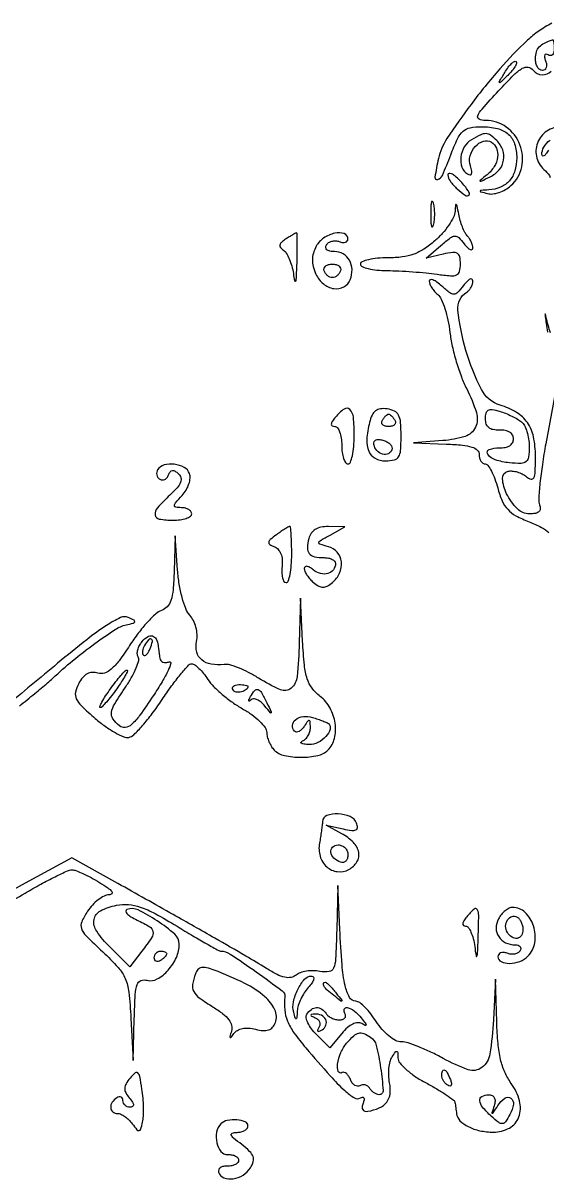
# Model space of a CAD drawing. Extents: x 21 to 741, y 101 to 447.
# Drawn here: x 490 to 573.8, y 220.5 to 405.6 of the extents above; entities that cross this region are included whole.
import ezdxf

# ---------------------------------------------------------------- set-up
doc = ezdxf.new("R2010")
doc.units = 0

msp = doc.modelspace()

# ---------------------------------------------------------------- linework, layer by layer
for points in [[(574.633966, 405.582496, 0.029531), (572.519844, 404.293223, 0.035534), (570.706748, 402.833914, 0.026771), (566.287816, 398.263283, 0.017682), (561.694655, 392.579078, 0.015276), (557.827536, 387.089732, 0.092001), (556.475796, 383.8898, 0.015222), (555.91698, 380.916261, 0.551891), (556.352167, 380.536469, 0.221815), (557.113216, 381.214287, 0.010452), (558.438336, 384.477706, -0.017315), (559.531694, 387.06782, -0.099298), (560.407817, 388.264392, -0.139496), (561.533246, 388.827095, -0.046643), (563.382708, 389, -0.058228), (565.915907, 388.703991, -0.124303), (567.652042, 387.800171, -0.135858), (568.657013, 386.243983, -0.075982), (569, 384, -0.071455), (568.703103, 381.933097, -0.108056), (567.833941, 380.344416, -0.114044), (566.421748, 379.319513, -0.086255), (564.55, 378.883999, 0.002912), (563.303111, 378.806155, 0.291911), (563.168393, 378.706642, 0.443328), (563.228019, 378.588688, 0.003797), (564.324404, 378.296346, 0.094577), (565.16329, 378.242254, 0.050688), (566.178533, 378.475142, 0.047953), (567.202574, 378.935663, 0.054333), (568.074404, 379.567335, 0.157356), (569.806511, 382.571033, 0.14622), (569.523922, 386.120166, 0.145919), (567.339066, 388.937483, 0.156606), (564.029928, 390, -0.097317), (562.974385, 390.207408, -0.421338), (562.759035, 390.738508, -0.078902), (563.458527, 391.830327, -0.004658), (566.108669, 394.752726, -0.00903), (568.54428, 397.29509, -0.063244), (569.895779, 398.349331, -0.178462), (570.835589, 398.523198, -0.186746), (571.641787, 398.040473, 0.219033), (573.046925, 397.313412, 0.214959), (574.528687, 397.9005, 0.13041)], [(576.2, 389, 0.147081), (573.815588, 388.283085, 0.159991), (572.316929, 386.388977, 0.160989), (572.237963, 383.984667, 0.149004), (573.598364, 381.918365, -0.118419), (574.37874, 380.875326, -0.071262)], [(574.080099, 385.25, -0.02502), (573.684573, 384.642917, -0.089031), (573.351299, 384.3225, -0.323085), (573.141755, 384.330227, -0.223616), (573.030409, 384.55, -0.146557), (573.346462, 385.728159, -0.079618), (574.334384, 386.872822, -0.075171)], [(575.189321, 346.625828), (573.650984, 338.247925, 0.008698), (573.101964, 334.934434, 0.011624), (572.726291, 331.909496, 0.008938), (572.518106, 329.389812, 0.108161), (572.663312, 328.435011, -0.103846), (572.764603, 327.805185, -0.201055), (572.549136, 327.35258, -0.139575), (571.991953, 327.081843, -0.043765), (571.058715, 327, -0.199942), (569.113965, 327.810059, -0.079031), (567.38873, 330.20784, -0.101559), (566.731165, 332.644876, -0.367845), (567.622578, 333.832576, -0.081563), (568.292699, 333.872306, -0.046604), (569.089751, 333.713483, -0.045004), (569.883587, 333.396622, -0.055808), (570.548039, 332.960131, 0.106064), (571.287347, 332.573935, 0.371306), (571.736181, 332.78579, 0.09634), (571.957168, 333.744066, 0.00864), (572, 336.222568, 0.050875), (571.682208, 339.337778, 0.100536), (570.709701, 341.614311, 0.10643), (568.970719, 343.249393, 0.061891), (566.342207, 344.419842, -0.204218), (563.375066, 346.90993, -0.045631), (560.877924, 353.189334, -0.045443), (559.595125, 359.634131, -0.288333), (561, 362.5, 0.076707), (561.380214, 362.824622, 0.05495), (561.696908, 363.286338, 0.054799), (561.906278, 363.807619, 0.074923), (561.968197, 364.309017, 0.252052), (561.817813, 364.571354, 0.258734), (561.519124, 364.586331, 0.087986), (561.045778, 364.239913, 0.028946), (560.4841, 363.58062, -0.022821), (559.535131, 362.438695, -0.203855), (558.954789, 362.172827, -0.176211), (558.313052, 362.386527, -0.01632), (557.015904, 363.485607, 0.026703), (556.241053, 364.114986, 0.063712), (555.592172, 364.470758, 0.149581), (555.180483, 364.502651, 0.35125), (555, 364.277432, 0.099572), (555.095749, 363.801396, 0.041257), (555.399972, 363.216251, 0.038701), (555.840615, 362.623533, 0.040379), (556.361608, 362.114855, -0.116171), (556.925326, 361.368321, -0.026165), (557.494552, 359.870338, -0.025767), (557.983088, 358.028716, -0.022478), (558.306393, 356.060803, 0.026177), (558.682058, 353.875317, 0.016537), (559.336474, 351.371419, 0.016601), (560.145176, 348.946609, 0.029167), (560.994122, 347.011521, -0.041587), (562.546556, 343.219921, -0.185923), (562.400044, 340.865839, -0.213159), (560.750049, 339.415882, -0.055515), (557.199346, 338.732971), (552.5, 338.360496), (557.75, 338.180248, -0.013881), (560.305336, 338.021409, -0.055032), (561.844959, 337.709644, -0.110888), (562.690066, 337.213778, -0.207739), (563, 336.5, 0.062237), (563.071669, 335.926451, 0.080517), (563.282428, 335.440625, 0.097969), (563.594776, 335.115473, 0.153736), (563.961456, 335, -0.244392), (564.396068, 334.774075, -0.0333), (564.9448, 333.869856, -0.03212), (565.492065, 332.626563, -0.021854), (565.958882, 331.152701, 0.035865), (566.676342, 329.089979, 0.085847), (567.558112, 327.737358, 0.081745), (568.871324, 326.720928, 0.030326), (570.997426, 325.733146, -0.024274), (572.967593, 324.846624, -0.075012), (574.151374, 323.999522, -0.108546)], [(574.389476, 355.979263, -0.01913), (573.716832, 358.5, 0.014675), (573.578391, 359.037997, 0.870395), (573.531483, 359.03125, 0.033458), (573.563577, 358.582331, 0.003227), (573.721311, 357.5, -0.010474), (573.902682, 356.115135, -0.005802)], [(489.419436, 296.228489, 0.001916), (491.887543, 298.25107, 0.001515), (493.945923, 299.961629, 0.015457), (494.774804, 300.69941, -0.017473), (497.942083, 303.495783, -0.014732), (501.47865, 306.234186, -0.012318), (504.750174, 308.495408, -0.089649), (506.5, 309.237968, 0.010034), (507.649967, 309.52253, 0.262538), (507.869251, 309.737788, 0.35948), (507.764215, 309.980106, 0.01467), (506.84066, 310.417441, 0.21843), (505.601918, 310.396145, 0.032088), (503.357123, 309.136232, 0.023326), (500.187332, 306.862535, 0.006853), (495.540156, 303.084569, -0.002165), (487.08908, 296.081568, -0.011518)], [(486.677551, 264.050962, -0.010034), (490.338345, 266.292224, -0.007252), (492.849124, 267.712497, -0.009969), (495.148938, 268.910841, -0.007016), (497.094325, 269.841914, -0.108512), (497.814176, 270, -0.090882), (498.446867, 269.884042, -0.0156), (499.579312, 269.413598, -0.016546), (500.888887, 268.768002, -0.014105), (502.22583, 268.003738, -0.014455), (503.579517, 267.123738, -0.076905), (504.218083, 266.518212, -0.378658), (504.19579, 266.178373, -0.197296), (503.773053, 266.003738, 0.116094), (502.988733, 265.817349, 0.046748), (502.048601, 265.230682, 0.042975), (501.112865, 264.381024, 0.041934), (500.327652, 263.377308, 0.039454), (499.39014, 261.665976, 0.197652), (499.355849, 260.595822, 0.107736), (500.092859, 259.453261, 0.008156), (502.758758, 256.883948, -0.020338), (505.230915, 254.38239, -0.084779), (506.369801, 252.60425, -0.074029), (506.930411, 250.433387, -0.013296), (507.258298, 246.25664), (507.608279, 239.5), (507.80414, 246.15638, -0.006547), (507.97039, 250.064952, -0.067523), (508.275265, 251.646417, -0.226104), (508.879959, 252.270006, -0.154161), (509.883029, 252.320338, 0.196378), (511.49092, 252.53389, 0.082262), (513.215269, 253.939801, 0.074986), (514.543454, 255.998644, 0.106207), (515, 258.12373, 0.21639), (514.284671, 259.699203, 0.033353), (511.484763, 261.835212, 0.033709), (508.416718, 263.582195, 0.202761), (506.623224, 263.672186, 0.344581), (506.453578, 263.399877, 0.165589), (506.637759, 263.003234, 0.065873), (507.270217, 262.495633, 0.026421), (508.25, 261.970597, -0.023051), (510.269101, 260.906063, -0.225239), (510.796454, 260.129288, -0.189493), (510.575602, 259.147214, -0.015879), (509.018229, 257), (507.08093, 254.5), (503.89915, 257.660546, -0.046), (501.798833, 260.170335, -0.192874), (501.370574, 262.051816, -0.239388), (502.378123, 263.441864, -0.069178), (504.958606, 264.341721, -0.068563), (506.859176, 264.456816, -0.06439), (508.763376, 264.060832, -0.041661), (511.122827, 263.015906, -0.011438), (514.646758, 260.983911, 0.002421), (517.187965, 259.45687, 0.003788), (519.390538, 258.170274, 0.0011), (521.312725, 257.072526, 0.129896), (521.587181, 257, -0.147109), (523.161569, 256.52654, -0.008689), (527.317493, 253.6734, -0.006247), (531.488402, 250.622766, -0.268033), (531.902668, 249.651211, 0.053133), (531.872667, 247.587424, 0.074736), (532.311134, 245.802081, 0.058507), (533.352815, 243.926191, 0.020779), (535.25, 241.508447, 0.004961), (539.168533, 237.011835, 0.025654), (541.482881, 234.663124, 0.047651), (543.029057, 233.49686, 0.283386), (543.996928, 233.498101, -0.112353), (544.326456, 233.610902, -0.318136), (544.527284, 233.498571, -0.163435), (544.567857, 233.164305, -0.04082), (544.411152, 232.629063, 0.066638), (544.272281, 232.044729, 0.161131), (544.367671, 231.616682, 0.195833), (544.679519, 231.381946, 0.102545), (545.172607, 231.355245, 0.064477), (547.012887, 231.882543, 0.128076), (548.200681, 232.809345, 0.136236), (548.741858, 234.153992, 0.07746), (548.666325, 235.918375, -0.03844), (548.529296, 237.04952, -0.034123), (548.558354, 238.234961, -0.035732), (548.734921, 239.300856, -0.082297), (549.050268, 240.047095, -0.010621), (549.581891, 240.849242, -0.290782), (549.805125, 240.94318, -0.348603), (549.95312, 240.778569, -0.012983), (549.984687, 239.888962, 0.175525), (550.273232, 239.115383, 0.035397), (551.317377, 238.049913, 0.033425), (552.775956, 236.922762, 0.025842), (554.5, 235.890679, -0.011078), (556.233163, 234.92144, -0.016058), (557.714844, 233.98387, -0.011637), (558.881889, 233.151489, -0.193147), (559.125, 232.751717, -0.004454), (559.181754, 232.390559, -0.002014), (559.25, 231.916353, -0.001994), (559.318013, 231.415307, -0.002727), (559.375, 230.963525, 0.169311), (559.922961, 229.844806, 0.079226), (561.250881, 228.893241, 0.06466), (563.122378, 228.242767, 0.050002), (565.271439, 228.015313, 0.128638), (567.821461, 228.667378, 0.180507), (569.334143, 230.436513, 0.153883), (569.449605, 233.007763, 0.08981), (568.124453, 235.825222, -0.050601), (567.099461, 237.625159, -0.046291), (566.419947, 239.648322, -0.035784), (566.009282, 242.193425, -0.015076), (565.80732, 245.65437), (565.614641, 252.5), (565.27187, 246, -0.025157), (564.706689, 240.5316, -0.192989), (563.417834, 238.354801, -0.253596), (561.224245, 238.004838, -0.042812), (557.217191, 239.813956, 0.015864), (555.280955, 240.8169, 0.017021), (553.329378, 241.670153, 0.016802), (551.610724, 242.286875, 0.07329), (550.547373, 242.463511, -0.117018), (549.62422, 242.70048, -0.048841), (548.543688, 243.411273, -0.043761), (547.462721, 244.453016, -0.038396), (546.52642, 245.71148, 0.024868), (545.660313, 246.943793, 0.031055), (544.73367, 247.990903, 0.032292), (543.872348, 248.745889, 0.157242), (543.269052, 248.96148, -0.266604), (542.244055, 249.59326, -0.069681), (541.540012, 251.473982, -0.035641), (541.043982, 254.805399, -0.00813), (540.700193, 260.5), (540.391721, 267.5), (540.19586, 260.388672, -0.004841), (540.022557, 255.734241, -0.085185), (539.699097, 254.266118, -0.27156), (538.970379, 253.707937, -0.078209), (537.494254, 253.756348, 0.045466), (536.439622, 253.860049, 0.040775), (535.34351, 253.778392, 0.04309), (534.367855, 253.537571, 0.091404), (533.691281, 253.158749, -0.128761), (532.884231, 252.78214, -0.100351), (531.912836, 252.801115, -0.063131), (530.659315, 253.252527, -0.020718), (528.947027, 254.217478, 0.006557), (525.643006, 256.204749, 0.002106), (520.688629, 259.068969, 0.001653), (514.052819, 262.838979, 0.000707), (505.157169, 267.837484), (497.814337, 271.949807), (490.350777, 267.853567), (482.887216, 263.757327)]]:
    msp.add_lwpolyline(points, format="xyb")
for points in [[(575, 401.440983, -0.065202), (574.927672, 400.888701, -0.137318), (574.709615, 400.519395, -0.191334), (574.386678, 400.388008, -0.1414), (574.011454, 400.492921, 0.1144), (573.674071, 400.606889, 0.32948), (573.474315, 400.487528, 0.155351), (573.443138, 400.131719, 0.036408), (573.618443, 399.551938, -0.062551), (573.764706, 398.958032, -0.10915), (573.713861, 398.455882, -0.151163), (573.479041, 398.125847, -0.164546), (573.106989, 398, -0.168963), (572.684657, 398.146911, -0.094659), (572.325178, 398.563021, -0.075326), (572.082095, 399.183503, -0.055812), (572, 399.916667, -0.072197), (572.153889, 400.976871, -0.113719), (572.604706, 401.773907, -0.093698), (573.431741, 402.393182, -0.037517), (574.75, 402.921053, -0.422875), (574.847711, 402.868399, -0.027273), (574.926563, 402.518848, -0.026732), (574.982098, 402.033294, -0.015109)], [(567.578723, 397.22619, -0.001428), (566.349181, 396.05524, -0.406252), (566.219485, 396.057007, -0.342804), (566.201648, 396.199081, -0.001303), (567.100391, 397.704522, -0.024195), (567.642413, 398.515455, -0.042367), (568.175905, 399.120955, -0.056956), (568.628468, 399.465039, -0.342991), (568.902621, 399.430712, -0.289503), (568.969679, 399.133352, -0.049795), (568.711038, 398.585822, -0.040938), (568.234722, 397.922345, -0.025624)], [(561.75, 386.919901, 0.128479), (560.609072, 385.784499, 0.10428), (560.057119, 384.143467, 0.112978), (560.233176, 382.525008, 0.172652), (561.107134, 381.433788, 0.103836), (561.538459, 381.277981, 0.353315), (561.77723, 381.420957, 0.141345), (561.810021, 381.880869, 0.024425), (561.584556, 382.733588, -0.143552), (561.549066, 384.333754, -0.116424), (562.367486, 385.850605, -0.136245), (563.666953, 386.689737, -0.217363), (564.956195, 386.527073, -0.164765), (565.772109, 385.539749, -0.125262), (565.933999, 384.135827, -0.103823), (565.391102, 382.607513, -0.08583), (564.25, 381.305076, 0.001894), (563.140409, 380.400658, 0.50717), (563.146316, 380.294545, 0.261268), (563.304085, 380.284221, 0.001372), (564.75, 380.980018, 0.105164), (566.18868, 382.098453, 0.131229), (566.906158, 383.624608, 0.132917), (566.762909, 385.290221, 0.109262), (565.8, 386.8, 0.037588), (564.822694, 387.640462, 0.152548), (564.0896, 387.893497, 0.120271), (563.243755, 387.713393, 0.019559)], [(558, 381.29741, 0.164586), (558.333262, 380.31241, 0.041039), (559.488599, 379.033107, 0.040756), (560.753802, 378.025021, 0.375949), (561.395154, 378.107499, 0.306781), (561.42849, 378.365773, 0.028705), (561.090495, 378.950162, 0.029071), (560.563007, 379.658803, 0.018294), (559.870988, 380.424965, 0.025813), (559.15142, 381.092634, 0.065107), (558.549603, 381.475294, 0.167633), (558.172637, 381.514698, 0.348897)], [(559.136182, 375.472684, -0.099762), (558.873218, 374.507291, -0.033429), (558.128548, 373.241104, -0.031717), (557.094648, 371.914113, -0.031326), (555.897172, 370.722684, -0.035142), (554.162805, 369.404267, -0.057938), (552.518043, 368.581208, -0.056183), (550.692262, 368.142174, -0.030944), (548.397172, 368, 0.021441), (546.711861, 367.927698, 0.03448), (545.291669, 367.70625, 0.038259), (544.26396, 367.388233, 0.307753), (544, 367, 0.301591), (544.258895, 366.609825, 0.039931), (545.248438, 366.282656, 0.035483), (546.621174, 366.049054, 0.022187), (548.25, 365.962232, -0.009704), (550.149944, 365.908462, -0.006217), (552.353125, 365.775813, -0.006247), (554.508579, 365.592018, -0.011614), (556.25, 365.380651, 0.014412), (558.430102, 365.128409, 0.12566), (559.383995, 365.285915, 0.231834), (559.853541, 365.841657, 0.061554), (560, 367.026827, 0.047833), (559.889452, 368.17973, 0.218864), (559.507268, 368.712676, 0.162235), (558.765507, 368.86001, 0.024361), (557.25, 368.593138), (554.5, 367.96946), (556.878982, 369.999466, -0.013977), (558.377239, 371.207238, -0.145842), (559.108263, 371.48312, -0.216031), (559.730255, 371.253039, -0.035469), (560.597179, 370.264736, 0.027916), (561.115177, 369.655919, 0.082549), (561.552341, 369.326829, 0.244748), (561.827958, 369.326692, 0.271639), (561.968197, 369.55, 0.072196), (561.914328, 370.021053, 0.039514), (561.721781, 370.570625, 0.038401), (561.432665, 371.109097, 0.049365), (561.084676, 371.55, -0.072826), (560.701809, 372.084696, -0.024896), (560.306483, 372.955312, -0.024138), (559.959884, 373.973213, -0.025609), (559.720858, 375, 0.003673), (559.474861, 376.315561, 0.176478), (559.338426, 376.542365, 0.597272), (559.220067, 376.492749, 0.007489)], [(555.232003, 375, 0.011065), (555.259713, 373.748017, 0.052887), (555.366341, 373.042188, 0.542911), (555.521012, 372.99086, 0.161593), (555.689326, 373.25, 0.039571), (555.831531, 374.047266, 0.024357), (555.877971, 375, 0.024357), (555.831531, 375.952734, 0.039571), (555.689326, 376.75, 0.161593), (555.521012, 377.00914, 0.542911), (555.366341, 376.957812, 0.052887), (555.259713, 376.251983, 0.011065)], [(532, 370.984687, 0.039117), (531.349475, 370.480752, 0.161426), (531.108245, 370.052926, 0.222531), (531.208155, 369.652648, 0.078222), (531.659767, 369.24675, -0.113101), (532.136258, 368.754901, -0.035258), (532.608221, 367.834472, -0.033213), (533.005899, 366.699132, -0.03116), (533.259935, 365.49675, 0.016215), (533.476531, 364.295152, 0.76261), (533.633338, 364.286207, 0.069858), (533.762158, 364.973642, 0.003555), (533.850168, 367.25, 0.00492), (533.889663, 369.070331, 0.008252), (533.882549, 370.600189, 0.002728), (533.848079, 371.895351, 0.422766), (533.75, 371.984687, 0.108989), (533.59093, 371.939239, 0.005933), (533.132812, 371.684621, 0.009003), (532.592816, 371.363018, 0.006436)], [(536.932303, 369.873507, 0.04872), (536.46478, 368.749051, 0.071141), (536.299822, 367.690746, 0.068514), (536.436096, 366.599458, 0.041644), (536.87568, 365.373507, 0.114181), (538.059848, 363.831565, 0.133437), (539.73805, 363.075661, 0.1624), (541.33245, 363.339657, 0.181533), (542.361626, 364.5, 0.097344), (542.646334, 366.135713, 0.123125), (542.243012, 367.611593, 0.13564), (541.235245, 368.627425, 0.130674), (539.833994, 369, -0.049646), (539.102696, 369.072791, -0.123746), (538.621122, 369.302254, -0.203481), (538.44062, 369.650311, -0.158946), (538.542134, 370.068174, -0.109884), (538.900093, 370.435515, -0.081902), (539.419289, 370.66489, -0.076891), (540.017004, 370.72431, -0.078162), (540.601151, 370.599558, 0.060487), (541.136572, 370.465361, 0.106442), (541.589088, 370.504982, 0.150241), (541.886291, 370.707295, 0.170338), (542, 371.031385, 0.325913), (541.384397, 371.875496, 0.134602), (539.890059, 371.939747, 0.091547), (538.108192, 371.171193, 0.123016)], [(540.808333, 365.925, -0.073624), (540.600259, 365.514089, -0.066918), (540.276198, 365.165781, -0.070382), (539.889952, 364.930417, -0.102038), (539.5, 364.85, -0.102038), (539.110048, 364.930417, -0.070382), (538.723802, 365.165781, -0.066918), (538.399741, 365.514089, -0.073624), (538.191667, 365.925, -0.159683), (538.189601, 366.333474, -0.143818), (538.428177, 366.684219, -0.107546), (538.888977, 366.920344, -0.064908), (539.5, 367, -0.064908), (540.111023, 366.920344, -0.107546), (540.571823, 366.684219, -0.143818), (540.810399, 366.333474, -0.159683)], [(540, 342.5, 0.024942), (539.48229, 341.808783, 0.128583), (539.325424, 341.361364, 0.300026), (539.467821, 341.101643, 0.122183), (539.877555, 341, -0.237042), (540.307871, 340.783849, -0.070564), (540.670282, 340.11875, -0.053973), (540.918088, 339.148997, -0.0356), (541, 338, 0.031626), (541.072766, 336.850749, 0.048861), (541.29375, 335.88125, 0.06271), (541.615738, 335.209557, 0.254951), (542, 335, 0.31052), (542.388512, 335.267028, 0.036969), (542.70625, 336.321875, 0.033738), (542.927717, 337.775243, 0.020945), (543, 339.5, 0.021992), (542.868611, 342.485709, 0.176149), (542.2957, 343.713218, 0.367839), (541.378126, 343.787189, 0.063475)], [(545.446789, 341.644014, 0.042736), (545.007453, 338.92999, 0.118249), (545.314325, 337.032561, 0.174401), (546.337881, 335.914001, 0.121693), (548.013695, 335.5, 0.055264), (549.391694, 335.652774, 0.201105), (550.094606, 336.152203, 0.123488), (550.42503, 337.182295, 0.016169), (550.5, 339.5, 0.019188), (550.416609, 341.672171, 0.099691), (550.091902, 342.820944, 0.162842), (549.432753, 343.464913, 0.077567), (548.285346, 343.814919, 0.064277), (547.197408, 343.828926, 0.135164), (546.420095, 343.514664, 0.12164), (545.862037, 342.818611, 0.046987)], [(549.5, 342, -0.146489), (549.602013, 341.620597, -0.191582), (549.461189, 341.29375, -0.134005), (549.074636, 341.072951, -0.063222), (548.5, 341, -0.063222), (547.925364, 341.072951, -0.134005), (547.538811, 341.29375, -0.191582), (547.397987, 341.620597, -0.146489), (547.5, 342, -0.025622), (547.764631, 342.382847, -0.032351), (548.048689, 342.70625, -0.033983), (548.313296, 342.937141, -0.163822), (548.5, 343, -0.163822), (548.686704, 342.937141, -0.033983), (548.951311, 342.70625, -0.032351), (549.235369, 342.382847, -0.025622)], [(569.75, 341.755166, -0.106505), (570.230384, 341.165737, -0.04114), (570.632812, 340.184984, -0.038379), (570.90766, 339.013375, -0.038445), (571, 337.814197, -0.028625), (570.902251, 336.108189, -0.193535), (570.50691, 335.379005, -0.176284), (569.693374, 335.08879, -0.023033), (567.827012, 335.186642, -0.053172), (565.57607, 335.653913, -0.169021), (564.366212, 336.565666, -0.484068), (564.60937, 337.320788, -0.098762), (566.22255, 337.58235, 0.053767), (567.161279, 337.649383, 0.094798), (567.88415, 337.927887, 0.122077), (568.335796, 338.392669, 0.132801), (568.5, 339, 0.132343), (568.337033, 339.604913, 0.120911), (567.888233, 340.070567, 0.094823), (567.172956, 340.351369, 0.055127), (566.25, 340.420599, -0.053888), (565.228553, 340.494678, -0.125494), (564.536089, 340.812048, -0.143839), (564.137096, 341.388251, -0.080152), (564, 342.237987, -0.058185), (564.107435, 343.15808, -0.214695), (564.45564, 343.610978, -0.166096), (565.098219, 343.716785, -0.032882), (566.25, 343.444999, -0.021355), (567.203038, 343.107687, -0.016732), (568.20625, 342.664078, -0.017033), (569.113005, 342.187551, -0.039231)], [(549.052821, 337.5, -0.222662), (548.657365, 336.760286, -0.193087), (547.800731, 336.532228, -0.144703), (546.825283, 336.95468, -0.139121), (546.218166, 337.845503, -0.095591), (546.147553, 338.380834, -0.209098), (546.33175, 338.741918, -0.165894), (546.766066, 338.904421, -0.058438), (547.437653, 338.845503, -0.055333), (548.071665, 338.63905, -0.067404), (548.600154, 338.307742, -0.080237), (548.947923, 337.908094, -0.153371)], [(511.542705, 334.069098, 0.099038), (511.394205, 333.669909, 0.097945), (511.409831, 333.242646, 0.097945), (511.586932, 332.853502, 0.099038), (511.898278, 332.562868, 0.127577), (512.28886, 332.442136, 0.125943), (512.690973, 332.525559, 0.11027), (513.04335, 332.807484, 0.081446), (513.28959, 333.243769, -0.070945), (513.566601, 333.759442, -0.206893), (513.908177, 333.958736, -0.172097), (514.33506, 333.862954, -0.047478), (514.888244, 333.436756, -0.146153), (515.260399, 332.800427, -0.156455), (515.209056, 332.082977, -0.085666), (514.663064, 331.197909, -0.02324), (513.513244, 330.012442, 0.021166), (511.503143, 327.957149, 0.216458), (511.153665, 326.849461, 0.334371), (511.802114, 326.175475, 0.039856), (514, 326, 0.031626), (515.149251, 326.072766, 0.048861), (516.11875, 326.29375, 0.06271), (516.790443, 326.615738, 0.254951), (517, 327, 0.162272), (516.872857, 327.381443, 0.096243), (516.513847, 327.70625, 0.077595), (515.977971, 327.925678, 0.058509), (515.345012, 328, -0.034593), (514.4469, 328.062211, -0.391951), (514.240373, 328.314811, -0.161317), (514.422793, 328.76943, -0.008524), (515.466294, 329.962755, 0.050911), (516.101941, 330.827587, 0.051366), (516.547501, 331.800516, 0.056351), (516.750044, 332.731472, 0.11755), (516.652666, 333.462755, 0.178934), (515.782145, 334.454235, 0.094793), (514.202103, 334.955367, 0.096171), (512.568356, 334.834831, 0.190201)], [(530.550831, 323.660827, 0.016996), (529.573449, 322.893845, 0.178445), (529.325646, 322.459311, 0.306537), (529.487309, 322.106613, 0.04496), (530.231052, 321.741579, -0.121514), (530.832415, 321.322839, -0.087736), (531.258242, 320.621516, -0.072162), (531.474216, 319.684706, -0.047998), (531.459407, 318.580752, 0.033282), (531.417064, 317.591928, 0.053851), (531.527214, 316.758096, 0.073831), (531.759273, 316.187609, 0.265237), (532.088056, 316, 0.321008), (532.443396, 316.254343, 0.032106), (532.732116, 317.321875, 0.030916), (532.934145, 318.775117, 0.019083), (533, 320.5, 0.006435), (532.977792, 322.225453, 0.010698), (532.909269, 323.678125, 0.004521), (532.815378, 324.886073, 0.389066), (532.69113, 325, 0.133615), (532.496096, 324.946934, 0.006946), (531.935008, 324.606618, 0.010599), (531.274918, 324.173869, 0.00747)], [(535.725393, 323.057905, 0.052741), (535.50009, 321.571115, 0.181644), (535.796629, 320.659091, 0.176668), (536.627786, 320.152545, 0.049443), (538.166667, 320, -0.049353), (538.868241, 319.930581, -0.069348), (539.461458, 319.723586, -0.089522), (539.860766, 319.418283, -0.187), (540, 319.059017, -0.163217), (539.663494, 318.055627, -0.162069), (538.78915, 317.454514, -0.136679), (537.601751, 317.443507, -0.107997), (536.456195, 318.036355, 0.036462), (535.880959, 318.446875, 0.101522), (535.416182, 318.613687, 0.221424), (535.125718, 318.525876, 0.213509), (535, 318.244889, 0.108636), (535.10344, 317.774419, 0.039072), (535.440625, 317.172953, 0.036518), (535.926013, 316.550187, 0.035768), (536.5, 316, 0.045289), (537.327894, 315.430919, 0.128626), (538, 315.255111, 0.128626), (538.672106, 315.430919, 0.045289), (539.5, 316, 0.113711), (540.664873, 317.527168, 0.134116), (540.951008, 319.316931, 0.150505), (540.287243, 320.857264, 0.153533), (538.876759, 321.742479, -0.010543), (537.501751, 322.133203, -0.366639), (537.333434, 322.395797, -0.231374), (537.544907, 322.713296, -0.005565), (539.126759, 323.613424), (541.5, 324.929129), (538.866631, 324.964565, 0.049401), (537.668303, 324.86214, 0.090634), (536.755904, 324.513743, 0.105656), (536.116561, 323.910849, 0.087327)], [(514.184982, 317.817388, -0.012966), (514.011992, 314.862195, -0.057195), (513.668254, 313.15478, -0.107153), (513.07793, 312.138943, -0.131641), (512.157047, 311.549845, 0.110272), (511.245148, 311.01923, 0.021574), (509.900026, 309.662249, 0.021946), (508.441991, 307.909913, 0.018788), (507.061547, 305.94538, -0.014488), (505.366432, 303.488395, -0.055512), (504.109884, 302.122733, -0.101463), (503.030043, 301.513257, -0.155982), (501.965404, 301.51098, 0.088193), (501.070713, 301.629225, 0.114499), (500.276576, 301.407273, 0.096539), (499.56585, 300.817069, 0.048513), (498.915929, 299.842912, 0.068745), (498.409656, 298.47353, 0.166342), (498.529535, 297.415427, 0.091477), (499.362639, 296.260539, 0.012653), (501.560649, 294.26113, 0.022105), (503.146575, 293.00826, 0.027572), (504.727592, 291.996493, 0.027771), (506.109956, 291.313983, 0.149433), (506.934508, 291.225904, 0.148082), (507.731808, 291.645335, 0.017426), (509.126151, 293.119319, 0.019648), (510.69035, 295.039836, 0.014908), (512.256372, 297.259629, -0.010735), (513.780766, 299.459159, -0.015889), (515.218038, 301.313766, -0.01103), (516.472234, 302.763734, -0.211995), (517.004434, 303, -0.161238), (517.474111, 302.844497, -0.032217), (518.156371, 302.265321, -0.031034), (518.895608, 301.456495, -0.024602), (519.592636, 300.498964, 0.050095), (520.49327, 299.385562, 0.021791), (521.891013, 298.09132, 0.021303), (523.508389, 296.834007, 0.026547), (525.115689, 295.814823, -0.029315), (526.60259, 294.86041, -0.036274), (527.858984, 293.798347, -0.03933), (528.746316, 292.782317, -0.161191), (529, 292.015859, 0.061704), (529.08751, 291.309443, 0.039107), (529.3525, 290.522159, 0.038862), (529.740525, 289.777807, 0.056855), (530.2, 289.2, 0.145505), (531.833974, 288.314945, 0.051905), (534.5, 288.037436, 0.051905), (537.166026, 288.314945, 0.145505), (538.8, 289.2, 0.139038), (539.833944, 291.052385, 0.094663), (539.940782, 293.477571, 0.088729), (539.129218, 295.912404, 0.101737), (537.548986, 297.782807, -0.064007), (536.248187, 299.107124, -0.085422), (535.473968, 300.600926, -0.05281), (535.028738, 302.772578, -0.011381), (534.744847, 306.605387), (534.391721, 313.5), (534.19586, 306.333333, -0.017113), (533.864951, 300.963431, -0.192949), (532.904233, 299.104384, -0.290154), (531.18517, 298.848434, -0.035981), (527.687162, 300.709408, 0.021634), (526.103645, 301.611021, 0.023888), (524.498741, 302.340406, 0.024196), (523.081313, 302.826572, 0.101212), (522.187162, 302.898525, -0.069254), (520.100971, 302.93368, -0.13596), (518.600361, 303.613553, -0.160254), (517.81486, 304.873918, -0.107512), (517.771525, 306.585141, 0.059606), (517.849187, 307.695789, 0.050913), (517.67257, 308.856545, 0.051886), (517.271437, 309.93394, 0.068976), (516.683794, 310.79691, -0.0916), (516.045886, 311.830684, -0.02694), (515.463706, 313.60937, -0.025649), (515.004557, 315.751305, -0.022894), (514.7455, 318.011869), (514.369965, 323.5)], [(511.625, 305.916667, -0.002094), (511.681825, 305.486502, -0.001059), (511.75, 304.944093, -0.001052), (511.818041, 304.383646, -0.001567), (511.875, 303.893011, 0.144049), (512.034292, 303.514744, 0.133902), (512.377171, 303.270025, 0.108335), (512.861062, 303.202906, 0.072227), (513.408986, 303.326701, -0.614732), (513.660172, 303.099202, -0.043345), (513.234304, 301.94742, -0.02498), (512.267411, 300.137913, -0.011404), (510.835749, 297.872026, -0.008922), (508.658223, 294.71732, -0.055513), (507.345589, 293.259104, -0.1479), (506.350319, 292.798662, -0.211147), (505.426763, 293.060781, -0.068467), (504.385058, 294.198546, -0.19598), (504.157994, 295.225628, -0.096564), (504.674187, 296.5887, -0.010423), (506.516523, 299.42921, 0.021795), (507.43637, 300.920641, 0.030288), (508.1168, 302.33462, 0.030648), (508.517013, 303.515842, 0.207653), (508.430433, 304.112562, -0.135679), (508.289847, 304.594446, -0.066039), (508.365736, 305.236045, -0.058144), (508.63128, 305.929345, -0.052746), (509.056411, 306.567971, -0.074699), (509.918826, 307.338133, -0.21005), (510.699266, 307.468688, -0.219544), (511.298832, 306.983285, -0.080794)], [(509.458881, 305.933469, 0.049364), (509.242038, 305.490157, 0.059701), (509.133355, 305.040231, 0.070517), (509.142323, 304.651151, 0.156651), (509.276326, 304.390341, 0.281567), (509.50546, 304.335123, 0.118528), (509.786868, 304.507038, 0.069269), (510.083816, 304.899181, 0.035865), (510.345077, 305.456872, 0.029555), (510.696703, 306.564815, 0.344086), (510.525317, 306.954259, 0.36195), (510.120758, 306.871774, 0.030391)], [(505, 299, -0.010317), (504.145205, 297.850506, -0.015225), (503.344442, 296.88125, -0.010395), (502.648578, 296.121789, -0.204866), (502.363812, 296, -0.545562), (502.270522, 296.144926, -0.018097), (502.638192, 296.88125, -0.019468), (503.215842, 297.84879, -0.010404), (504, 299, -0.010317), (504.854795, 300.149494, -0.015225), (505.655558, 301.11875, -0.010395), (506.351422, 301.878211, -0.204866), (506.636188, 302, -0.545562), (506.729478, 301.855074, -0.018097), (506.361808, 301.11875, -0.019468), (505.784158, 300.15121, -0.010404)], [(526, 299.39235, -0.242453), (525.73067, 298.869573, -0.095999), (524.973487, 298.524204, -0.093664), (524.127513, 298.482091, -0.223667), (523.613087, 298.817021, -0.158515), (523.534562, 299.139071, -0.191218), (523.669932, 299.417083, -0.126631), (524.024148, 299.605052, -0.059057), (524.543989, 299.666667, -0.017729), (525.102116, 299.64687, -0.028836), (525.572297, 299.586086, -0.02859), (525.921037, 299.499492, -0.328686)], [(529.019982, 296.75, -0.001427), (529.710726, 295.314184, -0.253257), (529.702495, 295.151466, -0.516287), (529.596407, 295.143922, -0.002023), (528.706289, 296.234456, 0.047174), (528.109192, 296.844364, 0.069547), (527.476321, 297.24367, 0.092715), (526.907702, 297.382271, 0.200062), (526.490798, 297.234456, -0.046856), (526.22835, 297.038238, -0.527735), (526.129019, 297.082934, -0.158974), (526.159089, 297.298629, -0.017093), (526.398692, 297.75, -0.04413), (527.085385, 298.731686, -0.319404), (527.612373, 298.868425, -0.175244), (528.15821, 298.397919, -0.015293)], [(538.873539, 293.4189, -0.288805), (539.133824, 292.516902, -0.116907), (538.476856, 291.353712, -0.090223), (537.187058, 290.385467, -0.125294), (535.781385, 290.078947, -0.020652), (534.973137, 290.140403, -0.099714), (534.537344, 290.282867, -0.448854), (534.497869, 290.466036, -0.139835), (534.75, 290.662281, 0.101835), (535.22689, 290.979171, 0.066156), (535.628314, 291.508087, 0.062607), (535.897213, 292.158479, 0.069154), (535.984687, 292.833333, 0.012425), (535.953216, 293.757611, 0.339152), (535.803415, 293.930895, 0.300431), (535.57749, 293.840735, 0.010867), (535.03906, 293.02896, -0.050682), (534.634892, 292.513743, -0.082329), (534.189764, 292.1823, -0.117288), (533.777113, 292.080338, -0.201182), (533.454237, 292.212429, -0.222505), (533.114127, 293.151388, -0.209803), (533.607649, 294.046324, -0.135394), (534.85841, 294.551813, -0.103564), (536.334157, 294.41645, -0.008458), (537.19085, 294.137506, -0.010655), (537.973511, 293.849146, -0.008925), (538.61648, 293.583225, -0.079553)], [(537.92569, 277.75, -0.014894), (537.86945, 277.12093, -0.005251), (537.752539, 276.222855, -0.005207), (537.603316, 275.237962, -0.006088), (537.440591, 274.306527, 0.117245), (537.543128, 272.184841, 0.139466), (538.602502, 270.490823, 0.155525), (540.294731, 269.722472, 0.153446), (542.129776, 270.069454, 0.130314), (543.4312, 271.28323, 0.191577), (543.711725, 272.803283, 0.147867), (542.85801, 274.405074, 0.07267), (540.991142, 275.802087), (538.5, 277.154407), (541.22336, 276.564838, 0.017998), (542.621488, 276.314457, 0.137818), (543.276234, 276.401855, 0.308419), (543.511093, 276.771627, 0.083681), (543.366372, 277.487634, 0.204651), (542.355729, 278.529611, 0.087409), (540.424259, 278.966722, 0.099475), (538.630941, 278.695483, 0.299232)], [(542, 272.416667, -0.077096), (541.910766, 271.841384, -0.119977), (541.651172, 271.414714, -0.144529), (541.264262, 271.204183, -0.134046), (540.8125, 271.229167, -0.113253), (539.749304, 271.877068, -0.165501), (539.257027, 272.846361, -0.244413), (539.540134, 273.653027, -0.190724), (540.416667, 274, -0.099038), (541.020927, 273.879125, -0.097945), (541.534896, 273.534896, -0.097945), (541.879125, 273.020927, -0.099038)], [(561, 262.5, 0.03059), (560.534814, 261.864077, 0.112259), (560.366337, 261.397938, 0.259327), (560.479424, 261.11825, 0.171422), (560.814197, 261, -0.23758), (561.249396, 260.78084, -0.053787), (561.680652, 260.045313, -0.044577), (562.044873, 258.994788, -0.030303), (562.276604, 257.75, 0.007658), (562.49197, 256.208172, 0.771397), (562.628407, 256.194126, 0.079275), (562.744871, 256.765572, 0.002289), (562.839963, 259.25, 0.005474), (562.918986, 262.725869, 0.132501), (562.679496, 263.657241, 0.484282), (562.169345, 263.73625, 0.032446)], [(566.081988, 262.153196, 0.123098), (565.713063, 260.68657, 0.144498), (566.115514, 259.315645, 0.139349), (567.214799, 258.348901, 0.111564), (568.759017, 258, -0.074115), (569.235008, 257.929054, -0.150696), (569.545204, 257.719079, -0.187845), (569.643426, 257.407343, -0.122468), (569.526992, 257.043674, -0.126981), (569.190464, 256.720854, -0.081026), (568.678351, 256.533742, -0.072258), (568.073335, 256.506898, -0.066719), (567.467975, 256.650663, 0.066643), (566.906415, 256.784115, 0.114223), (566.431218, 256.723326, 0.15229), (566.118415, 256.482083, 0.154099), (566, 256.106989, 0.291911), (566.506059, 255.314048, 0.114013), (567.834811, 255.034068, 0.085699), (569.487587, 255.352538, 0.106415), (570.8, 256.2, 0.15747), (571.899584, 258.348565, 0.117213), (571.704794, 261.022798, 0.125893), (570.357968, 263.187627, 0.193302), (568.335184, 264, 0.117959), (567.779078, 263.866953, 0.054287), (567.151571, 263.457501, 0.049497), (566.553853, 262.859644, 0.048782)], [(570, 260.440983, -0.131397), (569.748994, 259.50233, -0.221941), (569.094833, 259.043762, -0.194118), (568.247001, 259.223468, -0.106623), (567.5, 260, -0.144545), (567.228407, 260.994978, -0.137775), (567.532901, 261.999006, -0.173073), (568.249279, 262.554719, -0.22115), (569.069098, 262.457295, -0.093559), (569.425599, 262.131679, -0.052935), (569.726548, 261.62768, -0.050295), (569.930946, 261.034855, -0.057944)], [(513, 256.559017, -0.151918), (512.934461, 256.34829, -0.038439), (512.70625, 256.066025, -0.035638), (512.382774, 255.768994, -0.029505), (512, 255.5, -0.082592), (511.6179, 255.343488, -0.161196), (511.29375, 255.3746, -0.182303), (511.078288, 255.586039, -0.108972), (511, 255.940983, -0.093332), (511.076123, 256.345238, -0.09642), (511.29375, 256.688914, -0.099167), (511.618444, 256.918938, -0.105053), (512, 257, -0.042167), (512.382849, 256.967655, -0.061769), (512.70625, 256.870461, -0.081139), (512.92554, 256.727648, -0.210953)], [(517.585078, 253.361115, 0.050104), (517.124617, 251.672964, 0.166329), (517.309319, 250.553235, 0.11373), (518.204973, 249.531236, 0.017784), (520.449334, 248.031313, -0.026122), (521.986036, 246.966846, -0.066079), (522.940903, 246.00314, -0.099581), (523.38081, 245.093201, -0.141273), (523.355002, 244.199754, 0.00661), (523.094729, 243.347342, 0.274955), (523.141014, 243.168702, 0.450151), (523.280235, 243.177811, 0.009193), (523.750525, 243.80799, -0.110603), (524.313552, 244.309581, -0.078798), (525.109692, 244.60035, -0.065746), (526.094093, 244.661064, -0.044078), (527.209322, 244.4836, 0.038742), (528.434779, 244.275184, 0.104368), (529.307699, 244.377755, 0.134736), (529.931146, 244.797729, 0.086142), (530.381718, 245.552357, 0.205528), (530.301478, 247.608542, 0.104502), (528.700772, 249.70257, 0.062621), (525.494348, 251.825413, 0.024106), (520.591866, 253.965073, 0.030384), (519.37007, 254.346463, 0.110458), (518.561998, 254.364079, 0.162527), (517.999902, 254.0419, 0.09067)], [(535.654988, 251.171259, 0.041792), (535.012889, 250.330165, 0.03183), (534.452077, 249.315341, 0.032611), (534.046899, 248.289048, 0.062709), (533.883999, 247.421259, -0.003846), (533.808525, 246.313019, -0.286767), (533.706302, 246.174057, -0.443792), (533.585327, 246.233593, -0.005125), (533.320767, 247.197593, -0.117314), (533.2802, 248.88499, -0.062514), (533.969327, 250.868454, -0.065388), (535.050689, 252.484042, -0.215852), (536.190171, 253, -0.27246), (536.468632, 252.836094, -0.200495), (536.509201, 252.472246, -0.082325), (536.227283, 251.88711, -0.030585)], [(540.127555, 250.25, -0.001576), (541.00764, 249.120493, -0.377591), (541, 249, -0.377591), (540.879507, 248.99236, -0.001576), (539.75, 249.872445, -0.017685), (538.693241, 250.76332, -0.065617), (538.130484, 251.426111, -0.241985), (538.09305, 251.806605, -0.307699), (538.377555, 252, -0.184603), (538.589861, 251.91885, -0.013803), (539.047359, 251.485938, -0.017649), (539.574319, 250.920402, -0.012436)], [(538.5, 247, 0.091204), (538.846464, 246.617096, 0.053126), (539.377112, 246.29375, 0.050746), (539.99842, 246.074178, 0.059645), (540.618034, 246, 0.069308), (541.146634, 246.073627, 0.14379), (541.495862, 246.29375, 0.190139), (541.613866, 246.620091, 0.131946), (541.5, 247, -0.217316), (541.410994, 247.70493, -0.401129), (541.87525, 247.961854, -0.101417), (543.017468, 247.39645, -0.056937), (544.127555, 246.308042, -0.007891), (544.768386, 245.492029, -0.13786), (544.891007, 245.181377, -0.580422), (544.770014, 245.094824, -0.027614), (544.222063, 245.384325, 0.156317), (543.560037, 245.540134, 0.094144), (542.774914, 245.32562, 0.069201), (541.913489, 244.745559, 0.038079), (541.032981, 243.826283), (539.121836, 241.5), (536.939562, 243.649134, -0.038827), (536.154322, 244.552723, -0.051278), (535.598191, 245.490339, -0.061551), (535.331104, 246.324294, -0.187288), (535.437661, 246.899134, -0.09557), (536.144613, 247.666975, -0.151947), (536.981516, 247.957862, -0.158304), (537.810781, 247.718436, -0.105929)], [(536.756231, 246.335642, -0.09373), (537.185107, 246.06066, -0.11358), (537.449351, 245.663905, -0.119157), (537.506396, 245.206832, -0.110583), (537.351722, 244.760081, 0.038844), (537.14577, 244.360517, 0.357602), (537.197388, 244.186645, 0.264648), (537.410413, 244.170014, 0.028521), (537.861803, 244.41459, 0.164497), (538.469663, 245.149367, 0.20325), (538.437992, 246.02967, 0.174183), (537.754768, 246.717682, 0.12824), (536.690983, 246.921053, 0.020929), (536.159138, 246.863366, 0.402866), (536.066763, 246.743095, 0.260933), (536.178106, 246.587621, 0.013901)], [(545.600106, 243.234687, -0.188761), (546.529925, 241.901069, -0.02228), (547.229871, 238.284411, -0.019988), (547.614115, 234.695123, -0.43388), (546.96386, 234, -0.098936), (546.594154, 234.073877, -0.052347), (546.181987, 234.298542, -0.04919), (545.792917, 234.627555, -0.054294), (545.489919, 235.016312, 0.091141), (545.178811, 235.360227, 0.095734), (544.770785, 235.563797, 0.099565), (544.329823, 235.596229, 0.10754), (543.923839, 235.45293, -0.159855), (543.519648, 235.355496, -0.122245), (543.085821, 235.501077, -0.095266), (542.686519, 235.878325, -0.064445), (542.388152, 236.430874, 0.049071), (542.105896, 236.994228, 0.078302), (541.752, 237.39869, 0.110552), (541.386284, 237.586992, 0.205014), (541.061882, 237.538245, -0.473897), (540.45567, 237.746919, -0.127444), (540.337276, 238.919161, -0.061659), (540.858666, 240.759846, -0.079339), (541.78781, 242.25, -0.024622), (542.926473, 243.435815, -0.12659), (543.717614, 243.872763, -0.163129), (544.513115, 243.816474, -0.048728)], [(507.127555, 236.66252, 0.039589), (506.487093, 235.748055, 0.123503), (506.276583, 235.03238, 0.133944), (506.436429, 234.337156, 0.050149), (507, 233.5, -0.024942), (507.51771, 232.808783, -0.128583), (507.674576, 232.361364, -0.300026), (507.532179, 232.101643, -0.122183), (507.122445, 232, -0.093252), (506.693976, 232.080613, -0.096396), (506.329718, 232.311086, -0.099183), (506.08592, 232.654943, -0.105142), (506, 233.059017, 0.108972), (505.921712, 233.413961, 0.182303), (505.70625, 233.6254, 0.161196), (505.3821, 233.656512, 0.082592), (505, 233.5, 0.10804), (504.265064, 232.789036, 0.16204), (504.032886, 231.934993, 0.212366), (504.374422, 231.269833, 0.171122), (505.139757, 231, -0.109534), (505.662224, 230.884154, -0.04408), (506.298664, 230.515941, -0.040884), (506.939169, 229.982633, -0.040867), (507.48446, 229.35214, 0.013961), (508.227693, 228.393092, 0.264485), (508.569356, 228.261965, 0.289534), (508.834971, 228.492275, 0.01604), (509.131093, 229.60214, 0.045277), (509.264866, 230.564173, 0.016378), (509.285471, 231.944931, 0.016087), (509.209308, 233.466804, 0.018435), (509.036391, 234.91252, 0.009183), (508.682686, 236.921529, 0.16039), (508.362832, 237.492398, 0.385949), (507.926155, 237.494732, 0.037357)], [(558.381557, 236.448062, -0.036408), (558.556862, 235.868281, -0.155351), (558.525685, 235.512472, -0.32948), (558.325929, 235.393111, -0.1144), (557.988546, 235.507079, -0.061454), (557.610411, 235.810572, -0.051183), (557.290385, 236.21498, -0.053277), (557.072509, 236.65395, -0.088797), (557, 237.059017, -0.079093), (557.117673, 237.798253, -0.444011), (557.441482, 237.942608, -0.168622), (557.894727, 237.51997, -0.029964)], [(565.39311, 232.25, 0.002241), (565.041955, 231.1025, 0.513875), (565.100438, 231.026659, 0.244385), (565.228874, 231.099319, 0.001467), (565.985955, 232.271032, -0.091749), (567.089093, 233.446415, -0.327198), (568.060886, 233.448039, -0.281831), (568.465483, 232.46548, -0.083343), (567.923119, 230.856347, -0.023307), (567.211797, 229.664288, -0.226714), (566.721353, 229.370103, -0.193264), (566.136042, 229.54312, -0.016584), (564.920415, 230.572023, -0.033957), (563.550925, 231.991879, -0.143067), (563.078383, 233.06368, -0.310685), (563.420073, 233.733985, -0.124872), (564.468615, 234, -0.102054), (565.050733, 233.879934, -0.171134), (565.413603, 233.544725, -0.138564), (565.531097, 232.995214, -0.059249)], [(521.666667, 229.333333, 0.152666), (520.981478, 228.024903, 0.099439), (521.013815, 226.306418, 0.114404), (521.681435, 224.906004, 0.240339), (522.75, 224.420599, -0.055301), (523.419486, 224.376922, -0.077313), (523.985937, 224.182926, -0.099189), (524.364948, 223.875175, -0.174504), (524.5, 223.5, -0.177048), (524.362927, 223.125026, -0.09864), (523.977874, 222.81794, -0.07652), (523.402579, 222.624839, -0.054402), (522.72255, 222.58235, 0.059896), (522.068699, 222.534303, 0.105808), (521.573206, 222.32257, 0.150243), (521.313538, 221.986521, 0.17201), (521.305883, 221.58235, 0.225355), (522.13254, 220.721356, 0.125933), (523.606645, 220.555725, 0.102709), (525.226933, 221.135007, 0.117682), (526.391014, 222.291992, 0.069128), (526.835275, 223.297239, 0.16016), (526.803064, 224.111749, 0.1131), (526.262778, 224.932118, 0.026077), (525, 226.019756, -0.010042), (523.697994, 227.070405, -0.127166), (523.335637, 227.579288, -0.445538), (523.485684, 227.872877, -0.061915), (524.25, 227.977764, 0.05512), (524.919426, 228.060409, 0.074062), (525.485937, 228.287218, 0.092901), (525.866226, 228.616703, 0.169492), (526, 229, 0.305562), (525.553838, 229.661903, 0.077107), (524.222347, 229.974618, 0.068475), (522.694366, 229.882883, 0.148246)]]:
    msp.add_lwpolyline(points, format="xyb", close=True)

doc.saveas('drawing.dxf')
